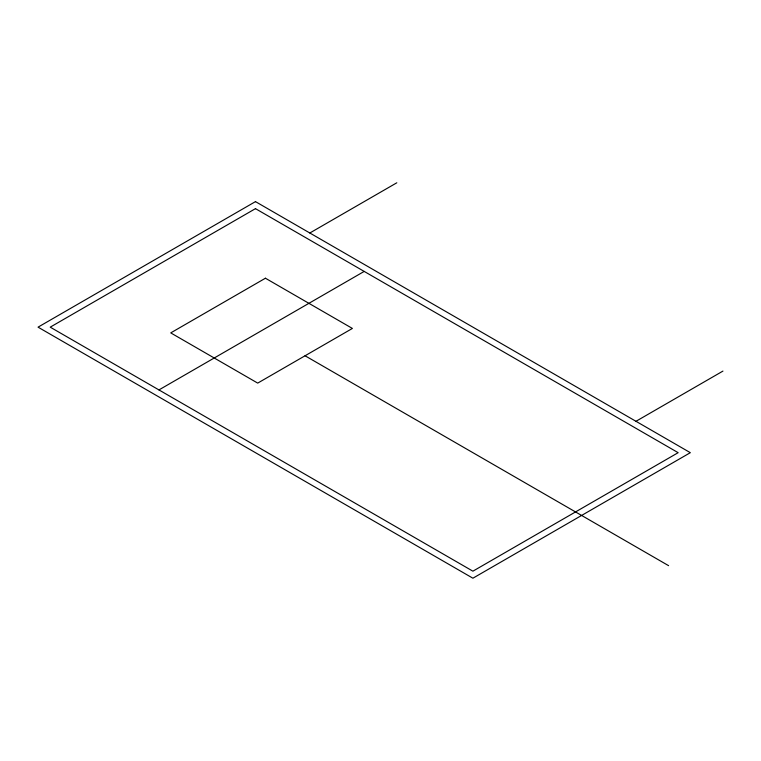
<?xml version="1.0" encoding="UTF-8"?>
<svg xmlns="http://www.w3.org/2000/svg" width="761" height="761" viewBox="0 0 761 761"><rect width="100%" height="100%" fill="white"/><g stroke="black" fill="none" stroke-linecap="round" stroke-linejoin="round"><path stroke-width="1.14" d="M309.832 232.999L396.804 182.792M158.944 389.917L364.196 271.411M635.977 421.299L722.95 371.083M305.056 355.768L668.596 565.661M255.477 201.617L38.05 327.154L472.904 578.208L690.332 452.681L255.477 201.617M255.477 208.647L50.226 327.154L472.904 571.178L678.156 452.681L255.477 208.647M265.427 278.222L170.74 332.89L257.713 383.106L352.391 328.438L265.427 278.222"/></g></svg>
